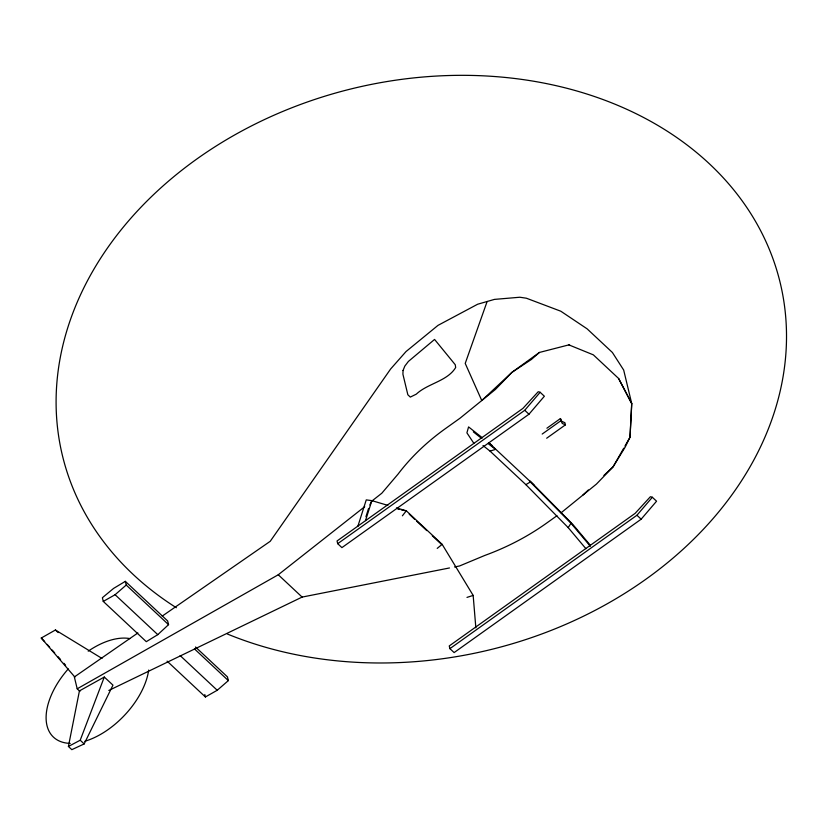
<?xml version="1.0" encoding="UTF-8"?>
<svg xmlns="http://www.w3.org/2000/svg" width="825" height="825" viewBox="0 0 825 825"><rect width="100%" height="100%" fill="white"/><g stroke="black" fill="none" stroke-linecap="round" stroke-linejoin="round"><path stroke-width="1.24" d="M162.226 616.1L270.229 541.303L390.648 368.971L406.024 351.553L438.013 325.359L477.644 304.229L494.453 299.392L519.853 297.237L526.391 298.217L560.794 311.211L587.101 328.824L612.377 352.471L623.679 370.054L631.702 403.487L630.011 437.209L625.102 447.243L613.047 466.898L596.454 484.069L561.103 512.789M68.413 746.47L79.427 690.896L104.29 677.036L112.953 685.142L84.171 743.923L71.827 749.657L68.413 746.47L80.211 740.221L104.29 677.036M357.792 526.525L366.259 499.888L371.858 500.641L387.853 505.364M365.939 516.718L368.569 508.417M365.506 520.616L371.858 500.641L369.837 504.962M487.132 301.496L465.218 363.412L481.769 400.537L511.964 372.323L539.416 352.45L568.868 344.881L593.35 354.853L618.626 378.5L631.702 403.487M623.731 448.202L613.047 466.898L603.9 475.448M624.979 446.005L630.011 437.209L631.764 403.714L618.626 378.5M585.925 548.708L568.208 527.629L570.982 523.236L530.341 481.975L525.876 484.636L490.029 451.11L482.996 445.552M402.394 515.8L406.312 510.809L442.159 544.345L473.158 595.413L475.85 627.846M337.703 543.675L524.752 410.283L540.148 392.287L544.366 396.237L528.969 414.222L341.921 547.614L337.703 543.675L337.054 540.963L522.916 408.406L538.22 391.72L540.148 392.287M449.903 648.646L636.941 515.254L652.338 497.258L656.556 501.208L641.159 519.193L454.121 652.585L449.903 648.646L449.254 645.934L635.116 513.377L650.409 496.691L652.338 497.258M582.863 495.113L588.349 489.978M157.781 634.652L168.558 624.659L167.661 620.957L125.328 581.347L113.592 588.411L102.383 597.712L103.269 601.415L146.293 641.675L157.781 634.652L115.098 594.722L103.269 601.415M539.416 352.45L531.331 359.504L511.964 372.323L495.371 389.493L460.02 418.213L445.552 428.526A215.5 168.651 -13.5 0 0 398.052 474.117L381.81 493.226L371.755 501.136M115.098 594.722L126.225 585.049L125.328 581.347M167.093 661.124L205.394 696.97L217.233 690.267L228.35 680.604L227.453 676.892L195.504 646.996M437.219 548.388L442.159 544.345M137.878 632.961L74.353 676.954L77.199 688.803L278.262 574.767L364.712 506.684M546.893 428.206L560.433 418.543L561.743 421.297L564.908 422.73L565.424 424.854L546.666 438.23M542.19 434.053L560.948 420.678L560.433 418.543M556.968 515.728L546.635 523.102A215.5 168.651 -13.5 0 1 484.935 555.39L459.556 565.971L454.523 566.961M74.9 677.098L41.25 638.034L55.419 630.001L102.001 658.443M108.797 690.463L302.115 597.083L449.481 567.961M466.981 597.403L473.158 595.413M490.029 451.11L495.526 449.388L488.462 443.819M397.918 509.242L399.156 509.458M401.28 509.881L405.529 510.737M396.474 507.901L406.312 510.809M568.868 344.881L569.848 345.283M565.424 424.854L562.258 423.431L560.948 420.678M482.512 437.92L468.579 426.917L466.909 432.847L473.839 443.293M488.483 442.633L492.463 445.778M473.333 431.867L481.398 438.24M524.752 410.283L528.969 414.222M636.941 515.254L641.159 519.193M489.751 443.644L534.105 485.131M409.221 514.192L414.748 519.368M416.594 521.101L426.752 530.599M432.29 535.776L441.519 544.407M278.262 574.767L302.115 597.083M126.225 585.049L168.558 624.659M194.514 648.945L228.35 680.604M180.159 655.586L217.233 690.267M55.419 630.001L58.173 632.579M41.25 638.034L44.643 641.53M77.199 688.803L79.942 691.381M80.211 740.221L84.171 743.923M530.032 481.006L572.88 524.504L590.432 545.387M525.876 484.636L568.208 527.629M47.159 644.377L49.665 647.212M52.181 650.048L54.697 652.895M58.049 656.679L60.565 659.515M63.917 663.3L65.598 665.197M570.982 523.236L590.38 546.305M204.806 694.495L205.394 696.97M176.354 607.736A369.126 288.884 -13.5 0 1 289.08 108.859A369.126 288.884 -13.5 0 1 784.884 364.062A369.126 288.884 -13.5 0 1 227.391 634.012M148.686 670.055A64.03 36.403 -46.2 0 1 84.789 741.283M70.228 743.387A64.03 36.403 -46.2 0 1 68.279 668.9M88.213 651.173A64.03 36.403 -46.2 0 1 129.927 638.602M403.043 370.528L402.92 374.22L407.849 394.773L410.314 397.093L416.264 394.175C427.701 383.388 447.397 381.243 455.678 367.507L455.256 364.733L434.569 339.436L408.396 361.433L404.797 366.135L403.043 370.528"/></g></svg>
